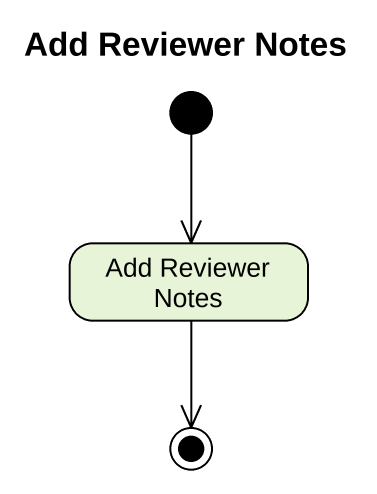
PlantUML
@startuml
title Add Reviewer Notes
hide empty description
state "Add Reviewer Notes" as Add_Reviewer_Notes
[*] --> Add_Reviewer_Notes
Add_Reviewer_Notes --> [*]
@enduml
